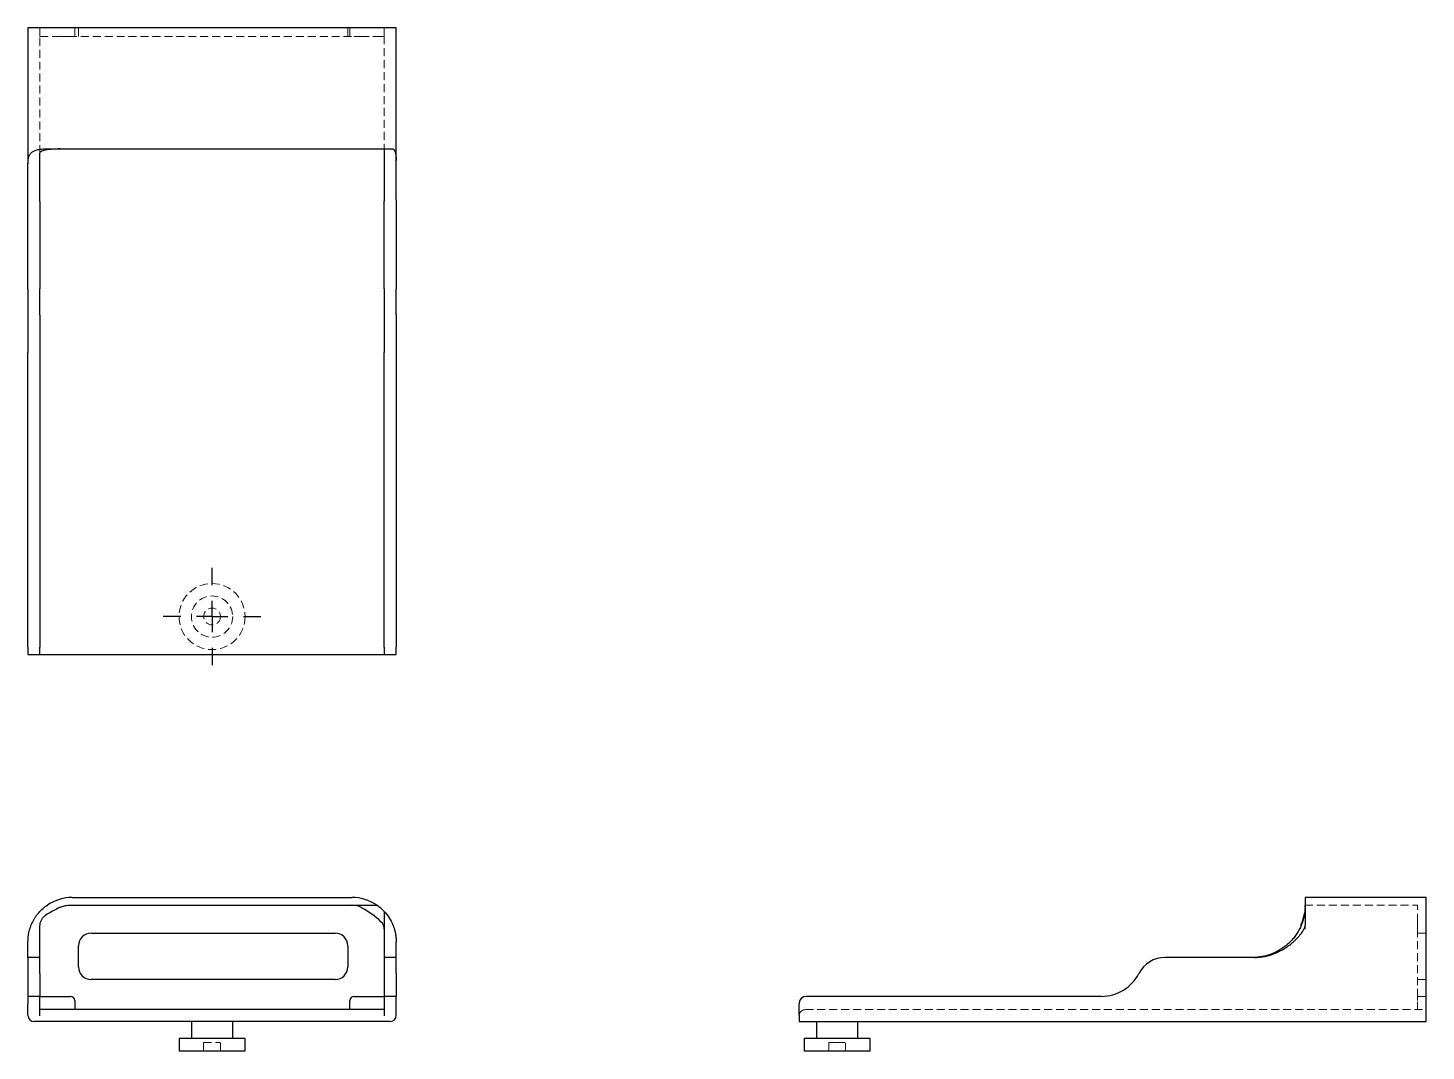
# Model space of a CAD drawing. Header units: millimetres. Extents: x 50 to 273, y 45 to 208.
import ezdxf

# ---------------------------------------------------------------- set-up
doc = ezdxf.new("R2010")
doc.units = ezdxf.units.MM
doc.linetypes.add('HIDDEN', pattern=[1.905, 1.27, -0.635])
doc.layers.add('10', color=7, linetype='Continuous')

# ---------------------------------------------------------------- blocks, each defined once
blk = doc.blocks.new('SW_CENTERMARKSYMBOL_0')
at = {"layer": '10', "color": 0}
for p, q in [((0, 5), (0, 7.77)), ((0, 0), (0, 2.5)), ((-5, 0), (-7.77, 0)), ((0, 0), (-2.5, 0)), ((0, 0), (0, -2.5)), ((0, 0), (2.5, 0)), ((5, 0), (7.77, 0)), ((0, -5), (0, -7.77))]:
    blk.add_line(p, q, dxfattribs=at)

msp = doc.modelspace()

# ---------------------------------------------------------------- linework, layer by layer
at = {"color": 7, "linetype": 'Continuous', "lineweight": 25}
for p, q in [((50.02, 208), (50.02, 186.31)), ((57.07, 208), (50.02, 208)), ((101.7, 208), (57.07, 208)), ((108.74, 208), (101.7, 208)), ((108.74, 186.87), (108.74, 208)), ((51.93, 180.32), (51.93, 188.01)), ((53.17, 188.7), (57.07, 188.7)), ((56.55, 188.7), (105.68, 188.7)), ((57.07, 188.7), (101.7, 188.7)), ((101.7, 188.7), (105.59, 188.7)), ((105.68, 188.7), (106.84, 188.7)), ((105.68, 188.7), (105.68, 188.7)), ((50.02, 180.32), (50.02, 186.31)), ((50.02, 166.39), (50.02, 180.32)), ((51.93, 180.32), (51.93, 166.39)), ((106.84, 166.39), (106.84, 180.35)), ((108.74, 180.59), (108.74, 166.39)), ((50.02, 166.39), (50.02, 162.21)), ((51.93, 162.21), (51.93, 166.39)), ((106.84, 166.39), (106.84, 162.21)), ((108.74, 162.21), (108.74, 166.39)), ((50.02, 162.21), (50.02, 156.23)), ((51.93, 162.21), (51.93, 156.23)), ((106.84, 162.21), (106.84, 156.23)), ((108.74, 162.21), (108.74, 156.23)), ((50.02, 109.17), (50.02, 156.23)), ((51.93, 156.23), (51.93, 109.17)), ((106.84, 109.17), (106.84, 156.23)), ((108.74, 156.23), (108.74, 109.17)), ((50.02, 109.17), (50.02, 108)), ((50.02, 108), (51.93, 108)), ((51.93, 108), (51.93, 109.17)), ((51.93, 108), (106.84, 108)), ((106.84, 109.17), (106.84, 108)), ((106.84, 108), (108.74, 108)), ((108.74, 108), (108.74, 109.17)), ((57.07, 69.25), (101.7, 69.25)), ((253.7, 69.25), (253.7, 68.07)), ((273, 69.25), (253.7, 69.25)), ((273, 62.2), (273, 69.25)), ((56.55, 68.01), (105.68, 68.01)), ((253.7, 68.01), (253.7, 67.02)), ((253.7, 68.01), (253.7, 68.01)), ((51.93, 59.68), (51.93, 64.73)), ((60.09, 63.57), (99.01, 63.57)), ((50.02, 59.68), (50.02, 62.2)), ((58.07, 58.17), (58.07, 61.56)), ((101.03, 61.56), (101.03, 58.17)), ((273, 50.46), (273, 62.2)), ((51.93, 59.68), (50.02, 59.68)), ((50.02, 59.68), (50.02, 57.13)), ((51.93, 57.13), (51.93, 59.68)), ((108.74, 59.68), (106.84, 59.68)), ((106.84, 59.68), (106.84, 57.13)), ((108.74, 57.13), (108.74, 59.68)), ((245.59, 59.68), (231.39, 59.68)), ((50.02, 57.13), (50.02, 53.48)), ((51.93, 57.13), (51.93, 53.48)), ((99.01, 56.16), (60.09, 56.16)), ((106.84, 57.13), (106.84, 53.48)), ((108.74, 57.13), (108.74, 53.48)), ((51.93, 53.48), (50.02, 53.48)), ((50.02, 53.48), (50.02, 52.3)), ((50.02, 50.46), (50.02, 52.3)), ((51.93, 52.3), (51.93, 53.48)), ((51.93, 53.48), (56.82, 53.48)), ((51.93, 50.35), (51.93, 52.3)), ((106.84, 51.36), (51.93, 51.36)), ((57.49, 52.81), (57.49, 51.36)), ((101.36, 51.36), (101.36, 52.81)), ((102.03, 53.48), (106.84, 53.48)), ((106.84, 53.48), (106.84, 52.3)), ((108.74, 53.48), (106.84, 53.48)), ((106.84, 52.3), (106.84, 50.35)), ((108.74, 52.3), (108.74, 53.48)), ((108.74, 50.46), (108.74, 52.3)), ((173, 50.46), (173, 52.3)), ((221.23, 53.48), (174.17, 53.48)), ((107.74, 49.45), (51.03, 49.45)), ((76.09, 49.45), (76.09, 46.77)), ((82.67, 46.77), (82.67, 49.45)), ((173, 50.46), (173, 49.45)), ((173, 49.45), (273, 49.45)), ((175.79, 49.45), (175.79, 46.77)), ((182.37, 46.77), (182.37, 49.45)), ((273, 49.45), (273, 50.46)), ((74.11, 46.77), (74.11, 44.75)), ((84.65, 46.77), (74.11, 46.77)), ((84.65, 44.75), (74.11, 44.75)), ((84.65, 44.75), (84.65, 46.77)), ((173.81, 46.77), (173.81, 44.75)), ((179.08, 46.77), (173.81, 46.77)), ((179.08, 44.75), (173.81, 44.75)), ((184.35, 46.77), (179.08, 46.77)), ((184.35, 44.75), (179.08, 44.75)), ((184.35, 44.75), (184.35, 46.77))]:
    msp.add_line(p, q, dxfattribs=at)
at = {"color": 7, "linetype": 'HIDDEN', "lineweight": 18}
for p, q in [((51.93, 206.66), (51.93, 208)), ((57.49, 206.66), (57.49, 208)), ((58.07, 206.66), (58.07, 208)), ((101.03, 206.66), (101.03, 208)), ((101.36, 206.66), (101.36, 208)), ((106.84, 206.66), (106.84, 208)), ((51.93, 188.01), (51.93, 206.66)), ((52.81, 206.66), (51.93, 206.66)), ((55.15, 206.66), (52.81, 206.66)), ((56.55, 206.66), (55.15, 206.66)), ((56.55, 206.66), (101.67, 206.66)), ((103.24, 206.66), (101.67, 206.66)), ((106.32, 206.66), (103.24, 206.66)), ((106.84, 206.66), (106.32, 206.66)), ((106.84, 206.66), (106.84, 188.7)), ((105.68, 188.7), (105.59, 188.7)), ((253.7, 68.01), (271.66, 68.01)), ((271.66, 67.62), (271.66, 68.01)), ((271.66, 65.39), (271.66, 67.62)), ((253.7, 64.18), (253.7, 64.83)), ((271.66, 64.18), (271.66, 65.39)), ((271.66, 64.18), (271.66, 53.48)), ((271.66, 63.57), (273, 63.57)), ((271.66, 56.16), (273, 56.16)), ((174.01, 51.36), (273, 51.36)), ((271.66, 53.48), (273, 53.48)), ((271.66, 52.81), (271.66, 53.48)), ((271.66, 51.36), (271.66, 52.81)), ((78.04, 46.09), (80.72, 46.09)), ((78.04, 46.09), (78.04, 44.75)), ((80.72, 44.75), (80.72, 46.09)), ((177.73, 46.09), (179.08, 46.09)), ((177.73, 46.09), (177.73, 44.75)), ((179.08, 46.09), (180.42, 46.09)), ((180.42, 44.75), (180.42, 46.09))]:
    msp.add_line(p, q, dxfattribs=at)
for radius in [5.27, 3.29, 1.34]:
    msp.add_circle((79.38, 114.08), radius, dxfattribs=at)
at = {"color": 7, "linetype": 'Continuous', "lineweight": 25}
for centre, radius, start, end in [((57.07, 62.2), 7.05, 90, 123.5573), ((101.7, 62.2), 7.05, 56.4427, 90), ((101.67, 64.66), 3.36, 62.0475, 90), ((96.77, 55.43), 13.8, 46.2187, 62.0475), ((101.7, 62.2), 7.05, 43.1594, 55.5573), ((105.16, 64.18), 1.68, 0, 46.2187), ((60.09, 61.56), 2.01, 90, 180), ((99.01, 61.56), 2.01, 0, 90), ((60.09, 58.17), 2.01, 180, 270), ((99.01, 58.17), 2.01, 270, 0), ((231.39, 54.99), 4.7, 90, 152.8783), ((221.23, 60.19), 6.71, 270, 332.8783), ((56.82, 52.81), 0.671, 0, 90), ((102.03, 52.81), 0.671, 90, 180), ((174.17, 52.3), 1.17, 90, 180), ((51.03, 50.46), 1.01, 180, 270), ((107.74, 50.46), 1.01, 270, 0)]:
    msp.add_arc(centre, radius, start, end, dxfattribs=at)
at = {"color": 7, "linetype": 'HIDDEN', "lineweight": 18}
msp.add_arc((174.01, 50.35), 1.01, 90, 180, dxfattribs=at)
at = {"color": 7, "linetype": 'Continuous', "lineweight": 25}
for points, knots in [([(50.02, 186.31), (50.02, 186.75), (50.06, 187.13), (50.23, 187.62), (50.31, 187.77), (50.49, 188.03), (50.6, 188.14), (50.87, 188.33), (51.02, 188.4), (51.36, 188.53), (51.55, 188.58), (51.96, 188.65), (52.18, 188.67), (52.66, 188.7), (52.91, 188.7), (53.17, 188.7)], [0, 0, 0, 0, 0.25, 0.25, 0.375, 0.375, 0.5, 0.5, 0.625, 0.625, 0.75, 0.75, 0.875, 0.875, 1, 1, 1, 1]), ([(51.93, 188.01), (51.93, 188.08), (51.94, 188.14), (52.02, 188.25), (52.08, 188.3), (52.23, 188.39), (52.32, 188.43), (52.55, 188.49), (52.67, 188.52), (52.81, 188.53)], [0, 0, 0, 0, 0.25, 0.25, 0.5, 0.5, 0.75, 0.75, 1, 1, 1, 1]), ([(55.15, 188.7), (55.37, 188.7), (55.6, 188.7), (56.07, 188.7), (56.31, 188.7), (56.55, 188.7)], [0, 0, 0, 0, 0.5, 0.5, 1, 1, 1, 1]), ([(106.84, 188.7), (106.84, 188.64), (106.84, 188.53), (106.84, 188.22), (106.84, 188.02), (106.84, 187.55), (106.84, 187.27), (106.84, 186.8), (106.84, 186.63), (106.84, 186.28), (106.84, 186.1), (106.84, 185.53), (106.84, 185.13), (106.84, 184.47), (106.84, 184.25), (106.84, 183.79), (106.84, 183.56), (106.84, 182.85), (106.84, 182.37), (106.84, 181.37), (106.84, 180.86), (106.84, 180.35)], [0, 0, 0, 0, 0.125, 0.125, 0.25, 0.25, 0.375, 0.375, 0.4375, 0.4375, 0.5, 0.5, 0.625, 0.625, 0.6875, 0.6875, 0.75, 0.75, 0.875, 0.875, 1, 1, 1, 1]), ([(108.21, 188.7), (108.22, 188.71), (108.23, 188.71), (108.24, 188.7), (108.26, 188.69), (108.28, 188.68), (108.31, 188.66), (108.35, 188.62), (108.41, 188.55), (108.48, 188.44), (108.55, 188.29), (108.62, 188.08), (108.68, 187.83), (108.72, 187.54), (108.74, 187.22), (108.74, 186.99), (108.74, 186.87)], [0, 0, 0, 0, 0.008803, 0.020958, 0.036616, 0.055846, 0.078685, 0.105154, 0.175617, 0.252433, 0.336027, 0.460439, 0.588486, 0.720752, 0.857765, 1, 1, 1, 1]), ([(108.74, 180.59), (108.74, 181.17), (108.74, 181.74), (108.74, 182.87), (108.74, 183.43), (108.74, 184.5), (108.74, 185), (108.74, 185.73), (108.74, 185.97), (108.74, 186.43), (108.74, 186.65), (108.74, 186.87)], [0, 0, 0, 0, 0.25, 0.25, 0.5, 0.5, 0.75, 0.75, 0.875, 0.875, 1, 1, 1, 1]), ([(50.02, 62.2), (50.02, 62.65), (50.06, 63.15), (50.23, 63.94), (50.31, 64.21), (50.49, 64.75), (50.6, 65.02), (50.87, 65.56), (51.02, 65.83), (51.36, 66.35), (51.55, 66.59), (51.96, 67.06), (52.18, 67.29), (52.66, 67.71), (52.91, 67.9), (53.17, 68.07)], [0, 0, 0, 0, 0.25, 0.25, 0.375, 0.375, 0.5, 0.5, 0.625, 0.625, 0.75, 0.75, 0.875, 0.875, 1, 1, 1, 1]), ([(55.15, 67.71), (55.37, 67.81), (55.6, 67.88), (56.07, 67.99), (56.31, 68.01), (56.55, 68.01)], [0, 0, 0, 0, 0.5, 0.5, 1, 1, 1, 1]), ([(106.84, 67.02), (106.84, 66.52), (106.84, 66.02), (106.84, 65.06), (106.84, 64.58), (106.84, 63.7), (106.84, 63.28), (106.84, 62.68), (106.84, 62.49), (106.84, 62.12), (106.84, 61.95), (106.84, 61.45), (106.84, 61.15), (106.84, 60.76), (106.84, 60.64), (106.84, 60.42), (106.84, 60.32), (106.84, 60.05), (106.84, 59.92), (106.84, 59.73), (106.84, 59.68), (106.84, 59.68)], [0, 0, 0, 0, 0.125, 0.125, 0.25, 0.25, 0.375, 0.375, 0.4375, 0.4375, 0.5, 0.5, 0.625, 0.625, 0.6875, 0.6875, 0.75, 0.75, 0.875, 0.875, 1, 1, 1, 1]), ([(253.7, 67.02), (253.64, 66.52), (253.53, 66.02), (253.22, 65.06), (253.02, 64.58), (252.55, 63.7), (252.27, 63.28), (251.8, 62.68), (251.63, 62.49), (251.28, 62.12), (251.1, 61.95), (250.53, 61.45), (250.13, 61.15), (249.47, 60.76), (249.25, 60.64), (248.79, 60.42), (248.56, 60.32), (247.85, 60.05), (247.37, 59.92), (246.37, 59.73), (245.86, 59.68), (245.35, 59.68)], [0, 0, 0, 0, 0.125, 0.125, 0.25, 0.25, 0.375, 0.375, 0.4375, 0.4375, 0.5, 0.5, 0.625, 0.625, 0.6875, 0.6875, 0.75, 0.75, 0.875, 0.875, 1, 1, 1, 1]), ([(253.7, 67.71), (253.7, 67.81), (253.7, 67.88), (253.7, 67.99), (253.7, 68.01), (253.7, 68.01)], [0, 0, 0, 0, 0.5, 0.5, 1, 1, 1, 1]), ([(51.93, 64.73), (51.93, 64.88), (51.94, 65.04), (52.02, 65.35), (52.08, 65.51), (52.23, 65.8), (52.32, 65.94), (52.55, 66.19), (52.67, 66.3), (52.81, 66.39)], [0, 0, 0, 0, 0.25, 0.25, 0.5, 0.5, 0.75, 0.75, 1, 1, 1, 1]), ([(108.21, 64.88), (108.22, 64.87), (108.23, 64.85), (108.24, 64.81), (108.26, 64.77), (108.28, 64.71), (108.31, 64.64), (108.35, 64.52), (108.41, 64.34), (108.48, 64.12), (108.55, 63.85), (108.62, 63.54), (108.68, 63.19), (108.72, 62.85), (108.74, 62.52), (108.74, 62.31), (108.74, 62.2)], [0, 0, 0, 0, 0.008803, 0.020958, 0.036616, 0.055846, 0.078685, 0.105154, 0.175617, 0.252433, 0.336027, 0.460439, 0.588486, 0.720752, 0.857765, 1, 1, 1, 1]), ([(253.7, 64.88), (253.71, 64.87), (253.71, 64.85), (253.7, 64.81), (253.69, 64.77), (253.68, 64.71), (253.66, 64.64), (253.62, 64.52), (253.55, 64.34), (253.44, 64.12), (253.29, 63.85), (253.08, 63.54), (252.83, 63.19), (252.54, 62.85), (252.22, 62.52), (251.99, 62.31), (251.87, 62.2)], [0, 0, 0, 0, 0.008803, 0.020958, 0.036616, 0.055846, 0.078685, 0.105154, 0.175617, 0.252433, 0.336027, 0.460439, 0.588486, 0.720752, 0.857765, 1, 1, 1, 1]), ([(253.01, 64.73), (253.08, 64.88), (253.14, 65.04), (253.25, 65.35), (253.3, 65.51), (253.39, 65.8), (253.43, 65.94), (253.49, 66.19), (253.52, 66.3), (253.53, 66.39)], [0, 0, 0, 0, 0.25, 0.25, 0.5, 0.5, 0.75, 0.75, 1, 1, 1, 1]), ([(108.74, 59.68), (108.74, 59.68), (108.74, 59.74), (108.74, 59.97), (108.74, 60.14), (108.74, 60.57), (108.74, 60.84), (108.74, 61.3), (108.74, 61.47), (108.74, 61.82), (108.74, 62.01), (108.74, 62.2)], [0, 0, 0, 0, 0.25, 0.25, 0.5, 0.5, 0.75, 0.75, 0.875, 0.875, 1, 1, 1, 1]), ([(245.59, 59.68), (246.17, 59.68), (246.74, 59.74), (247.87, 59.97), (248.43, 60.14), (249.5, 60.57), (250, 60.84), (250.73, 61.3), (250.97, 61.47), (251.43, 61.82), (251.65, 62.01), (251.87, 62.2)], [0, 0, 0, 0, 0.25, 0.25, 0.5, 0.5, 0.75, 0.75, 0.875, 0.875, 1, 1, 1, 1])]:
    msp.add_open_spline(points, degree=3, knots=knots, dxfattribs=at)
for points in [[(55.15, 188.7), (54.34, 188.68), (53.56, 188.64), (52.81, 188.53)], [(105.59, 188.7), (105.62, 188.7), (105.65, 188.7), (105.68, 188.7)], [(106.84, 188.7), (107.42, 188.7), (107.89, 188.7), (108.21, 188.7)], [(55.15, 67.71), (54.34, 67.33), (53.56, 66.89), (52.81, 66.39)], [(105.59, 68.07), (105.62, 68.05), (105.65, 68.03), (105.68, 68.01)], [(106.84, 67.02), (107.42, 66.4), (107.89, 65.67), (108.21, 64.88)], [(253.7, 67.71), (253.68, 67.33), (253.64, 66.89), (253.53, 66.39)], [(253.7, 68.07), (253.7, 68.05), (253.7, 68.03), (253.7, 68.01)], [(253.7, 67.02), (253.7, 66.4), (253.7, 65.67), (253.7, 64.88)]]:
    msp.add_open_spline(points, degree=3, dxfattribs=at)

# ---------------------------------------------------------------- block references
at = {"layer": '10'}
msp.add_blockref('SW_CENTERMARKSYMBOL_0', (79.38, 114.08), dxfattribs=at)

doc.saveas('drawing.dxf')
